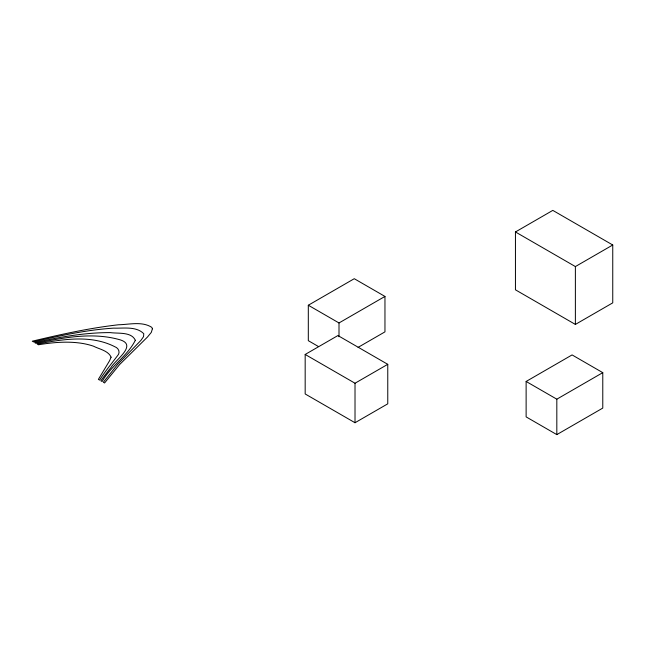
<?xml version="1.0" encoding="UTF-8"?>
<svg xmlns="http://www.w3.org/2000/svg" width="645" height="645" viewBox="0 0 645 645"><rect width="100%" height="100%" fill="white"/><g stroke="black" fill="none" stroke-linecap="round" stroke-linejoin="round"><path stroke-width="0.97" d="M318.541 346.583L308.31 340.673L308.31 305.238L354.266 278.704L384.96 296.426L384.96 331.861L358.08 347.381M308.31 305.238L339.004 322.96L384.96 296.426M515.444 231.958L552.805 210.383L612.75 244.995L612.75 302.852L575.38 324.427L515.444 289.815L515.444 231.958L575.38 266.57L612.75 244.995M305.174 354.46L337.924 335.553L387.766 364.328L387.766 403.826L355.016 422.733L305.174 393.958L305.174 354.46L355.016 383.235L387.766 364.328M526.126 381.461L572.083 354.919L602.777 372.649L602.777 408.083L556.82 434.617L526.126 416.888L526.126 381.461L556.82 399.182L602.777 372.649M575.38 266.57L575.38 324.427M556.82 399.182L556.82 434.617M355.016 383.235L355.016 422.733M339.004 322.96L339.004 336.738M152.413 328.789L151.301 332.385L147.439 337.069L119.583 364.586L104.587 382.961L103.345 382.243L117.632 364.409L140.916 340.383L143.545 336.642L143.779 333.715C136.232 326.031 123.469 328.49 113.673 328.136C86.543 329.853 59.888 335.714 33.492 341.906L32.25 341.197C60.727 334.449 89.373 328.047 118.487 324.774C129.323 324.556 142.094 321.105 151.785 327.354L152.413 328.789M135.329 340.278C127.541 355.984 110.819 366.005 102.103 381.526L100.862 380.808A419.379 242.125 0 0 1 111.029 367.473C115.471 359.692 138.828 344.494 118.736 339.439C91.59 332.062 62.896 337.722 35.975 343.342L34.733 342.624C59.55 337.069 84.834 332.522 110.359 332.61C118.285 333.763 131.378 331.586 135.329 340.278M111.085 357.201L109.61 360.676L98.379 379.373L99.62 380.09C104.917 371.625 111.311 363.949 117.309 355.992C120.688 352.783 118.801 348.026 114.697 346.663C90.784 334.497 62.428 339.302 37.216 344.059L38.45 344.777C53.116 342.35 68.209 341.02 82.955 343.511A47.94 27.679 0 0 1 93.436 346.163C99.257 349.155 108.4 350.695 111.085 357.201"/></g></svg>
